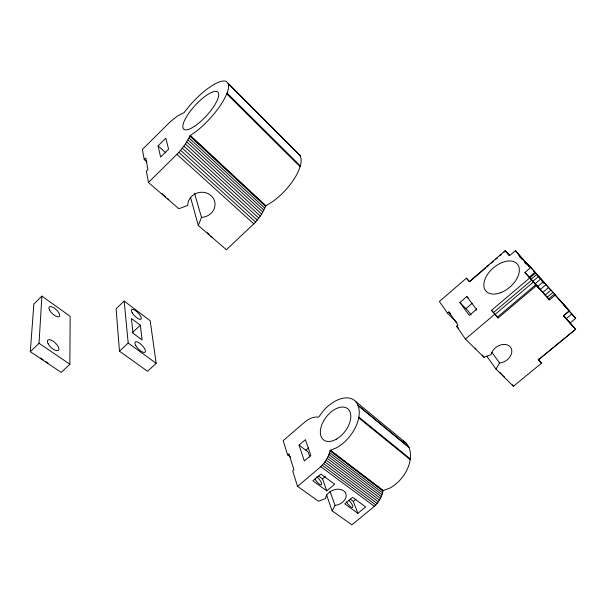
<?xml version="1.0" encoding="UTF-8"?>
<svg xmlns="http://www.w3.org/2000/svg" width="606" height="606" viewBox="0 0 606 606"><rect width="100%" height="100%" fill="white"/><g stroke="black" fill="none" stroke-linecap="round" stroke-linejoin="round"><path stroke-width="0.91" d="M69.857 364.206L70.16 316.309L41.89 296.122L33.868 303.977L30.3 351.707L61.229 372.387L69.857 364.206L39.034 343.284L41.89 296.122M383.045 490.602C382.015 496.625 378.773 502.154 374.379 506.351L351.897 524.834L332.133 510.85L335.05 505.412A10.703 7.704 -21.1 0 0 346.147 496.14A10.703 7.704 -21.1 0 0 336.55 489.284A10.703 7.704 -21.1 0 0 325.475 498.571L318.551 501.245L297.531 486.376L319.248 468.037C324.581 463.461 328.657 457.25 330.187 450.356L383.045 490.602L389.029 488.481A29.035 19.263 -53.2 0 0 408.55 466.188C411.186 458.689 411.838 449.251 406.043 443.024L355.427 401.263A30.474 18.301 -52.5 0 0 323.354 410.823L318.612 417.163C312.893 416.224 307.5 419.602 303.401 423.246L283.169 440.683L287.63 454.879L290.668 457.091M330.187 450.356L336.224 447.94A30.474 18.301 -52.5 0 0 356.737 424.518C359.54 417.163 361.093 407.687 355.427 401.263M190.587 197.511L198.321 225.508L226.417 249.748L255.641 222.069L261.709 214.13L265.701 205.904L272.639 201.624A36.587 14.726 -46.9 0 0 297.41 173.331C299.826 167.9 302.682 161.544 300.205 155.628L226.129 81.363A38.913 11.878 -47.4 0 0 190.155 105.043L183.974 112.693L177.513 115.988L170.438 121.609L142.395 149.432L144.251 159.575L146.978 161.969M476.157 310.317L476.467 308.575M198.321 225.508L201.48 217.38A13.703 12.521 -12.2 0 0 215.047 204.252A13.703 12.521 -12.2 0 0 201.275 192.254A13.703 12.521 -12.2 0 0 187.746 205.411L178.846 208.714L148.447 182.489L178.853 152.371L185.444 144.023L190.148 135.683L197.086 130.707A38.913 11.878 -47.4 0 0 223.478 100.551C226.046 95.324 229.78 89.514 228.197 83.431M538.211 359.055L541.514 363.221L513.418 386.272L495.996 369.122L499.579 362.994A11.211 8.355 -33.4 0 0 511.684 352.859A11.211 8.355 -33.4 0 0 503.222 344.443A11.211 8.355 -33.4 0 0 491.14 354.601L484.005 357.328L465.431 339.049L456.568 326.27L457.984 325.066L448.841 311.961L447.47 313.143L456.916 322.513M144.251 159.575L145.781 158.06L147.947 169.574L146.364 171.127L148.447 182.489M158.075 145.864L165.809 138.191L168.589 149.182L160.62 157.052L158.075 145.864L165.688 152.704M30.3 351.707L39.034 343.284M124.162 301.076L116.094 308.757L119.473 351.207L147.569 371.281L156.174 363.335L150.205 320.756L124.162 301.076L128.192 343.034L156.174 363.335M132.131 332.883L140.342 325.164L131.419 318.506L132.987 333.224L142.137 339.958L140.342 325.164M119.473 351.207L128.192 343.034M485.459 268.163L469.718 281.714L466.408 278.169L439.395 301.493L447.47 313.143M529.523 266.61L515.365 250.71L509.691 255.588L505.222 250.649L469.173 281.714L466.408 278.169M486.86 266.943L489.027 265.087M491.148 263.246L493.307 261.398M495.435 259.55L497.579 257.709M499.723 255.861L501.154 254.634M504.01 252.172L505.434 250.937L509.154 255.035L505.699 251.187M466.794 296.554L476.422 309.355L469.309 315.423L459.871 302.5L466.794 296.554L468.597 298.41M287.63 454.879L288.895 453.796L293.948 469.756L292.653 470.854L297.531 486.376M299.023 445.122L305.386 439.668L310.855 455.371L304.333 460.924L299.023 445.122L308.068 451.856L309.893 457.136M465.916 308.643L472.119 303.333M305.825 450.182L308.636 447.781M539.726 288.994L549.536 299.902L524.932 272.435L530.841 267.413L569.42 310.764L563.542 315.635L575.662 329.24L538.348 359.919L541.514 363.221M538.598 287.736L529.182 277.2L535.06 272.208M536.658 285.449L498.087 317.998L491.474 310.355L535.636 272.92M531.015 279.29L536.855 274.336M491.474 310.355L493.519 312.484L531.81 280.063M532.81 281.305L538.636 276.374M465.431 339.049L494.602 314.37M498.087 317.998L495.064 314.416L533.485 281.919M540.825 290.221L543.726 293.41L535.106 283.797L540.855 278.881M497.352 317.143L535.893 284.6M543.37 281.699L537.545 286.608L540.181 289.554L546.014 284.646M542.771 292.433L548.612 287.517M326.763 490.837L312.863 480.808L320.862 474.074L334.686 484.217L326.763 490.837L322.551 478.922L325.384 476.551M545.135 295.061L550.998 290.145M547.135 297.273L553.02 292.342M548.612 298.909L554.528 293.963M549.483 299.856L555.482 294.933M563.58 315.84L569.276 311.12L575.7 318.355L570.019 323.051L575.124 328.694M571.852 313.991L566.155 318.711L564.095 316.415M357.873 513.312L344.761 503.836L352.594 497.359L365.645 506.927L357.873 513.312L353.283 501.367L356.055 499.071M538.31 359.797L575.662 329.24M530.841 267.413L527.75 264.08L525.364 263.443L523.205 259.368L519.592 256.573L518.289 253.861M40.45 357.957L43.465 359.972M45.723 361.487L47.98 362.994M318.748 476.142L322.551 478.922M350.23 499.139L353.283 501.367M320.779 466.673L374.379 506.351M322.24 465.181L375.781 504.934M323.627 463.582L377.099 503.412M324.914 461.893L378.318 501.798M326.104 460.128L379.432 500.101M327.179 458.303L380.416 498.344M328.119 456.439L381.272 496.541M328.929 454.561L381.992 494.716M330.096 450.826L382.977 491.065M329.588 452.682L382.56 492.883M330.346 450.288L383.204 490.542M358.722 417.882L410.217 459.704M561.77 302.462L569.276 311.12M358.881 417.079L410.33 458.909M357.972 405.187L408.815 447.046M358.207 405.755L409.08 447.629M529.182 277.2L530.061 278.139L529.288 277.245M177.005 154.363L253.891 223.925M178.853 152.371L255.641 222.069M180.641 150.318L257.315 220.145M182.345 148.228L258.898 218.16M183.951 146.122L260.368 216.153M185.444 144.023L261.709 214.13M535.053 283.752L537.53 286.532M186.807 141.956L262.913 212.123M188.019 139.941L263.958 210.146M190.148 135.683L265.701 205.904M189.966 136.138L265.564 206.366M189.072 137.994L264.845 208.222M190.337 135.555L265.882 205.798M456.568 326.27L458.469 328.149M227.099 93.135L300.356 165.908M226.795 93.892L300.121 166.688M448.841 311.961L450.712 313.825M228.348 83.81L300.425 156.053M459.871 302.5L467.908 310.673L471.097 315.006M528.114 265.405L529.008 266.36M562.671 303.401L569.42 310.764M575.7 318.355L568.125 309.924M527.5 264.739L524.629 261.587M575.579 329.156L573.329 326.679M541.984 281.01L544.332 283.608M524.932 272.435L529.826 277.836M563.557 315.696L569.973 322.892L567.011 319.62M574.564 328.073L565.943 318.423M563.845 316.082L564.86 317.218M505.222 250.649L509.616 255.527M505.434 250.945L509.169 255.134M527.75 264.08L551.354 290.88M554.46 294.402L562.535 303.576M563.777 304.985L566.262 307.81M533.894 271.564L540.757 279.358M541.999 280.775L544.499 283.608M515.365 250.71L530.288 267.64M524.607 261.595L525.826 262.989M519.592 256.573L522.099 259.406M493.519 312.484L495.064 314.416M491.867 352.328L499.579 362.994M512.365 384.81L513.418 386.272M486.739 356.078L495.996 369.122M482.399 355.04L484.005 357.328M330.028 491.352L335.05 505.412M326.558 494.966L332.133 510.85M194.549 193.337L201.48 217.38M212.547 237.469A9.37 2.076 46.3 0 1 210.888 236.143M209.138 234.53A9.37 2.076 46.3 0 1 207.426 232.749M168.877 199.48A9.825 2.204 45.4 0 1 167.264 198.397M165.461 196.95A9.825 2.204 45.4 0 1 161.802 193.367M475.884 348.958A6.386 0.576 48.9 0 1 475.059 348.185M504.548 376.894A6.151 0.53 49.1 0 1 504.268 376.78M503.73 376.356A6.151 0.53 49.1 0 1 502.972 375.644M502.048 374.697A6.151 0.53 49.1 0 1 499.958 372.372M316.756 476.884A5.446 1.697 51.1 0 1 321.316 482.656A5.446 1.697 51.1 0 1 319.786 484.406A5.446 1.697 51.1 0 1 314.961 478.945M403.361 441.009A29.035 19.263 -53.2 0 1 406.043 443.024M348.844 500.344A5.333 1.591 51.7 0 1 352.669 505.874A5.333 1.591 51.7 0 1 350.927 506.964A5.333 1.591 51.7 0 1 346.496 501.821M194.428 126.321A25.164 7.681 -47.4 0 0 218.471 93.142A25.164 7.681 -47.4 0 0 189.383 112.398A25.164 7.681 -47.4 0 0 194.428 126.321M500.647 292.683A20.725 12.673 -40.6 0 0 517.418 264.14A20.725 12.673 -40.6 0 0 486.701 275.73A20.725 12.673 -40.6 0 0 500.647 292.683M132.252 312.84A6.719 2.288 45.4 0 0 140.865 319.279A6.719 2.288 45.4 0 0 135.911 310.939A6.719 2.288 45.4 0 0 132.252 312.84M49.578 310.136A6.969 2.757 43.1 0 0 58.971 316.756A6.969 2.757 43.1 0 0 54.396 308.219A6.969 2.757 43.1 0 0 49.578 310.136M48.109 343.738A7.363 3.128 43.4 0 0 58.093 350.518A7.363 3.128 43.4 0 0 53.237 341.231A7.363 3.128 43.4 0 0 48.109 343.738M135.858 345.715A7.098 2.583 45.9 0 0 144.963 352.313A7.098 2.583 45.9 0 0 139.683 343.254A7.098 2.583 45.9 0 0 135.858 345.715M336.375 439.138A19.71 11.832 -52.5 0 0 348.367 409.323A19.71 11.832 -52.5 0 0 322.013 424.314A19.71 11.832 -52.5 0 0 336.375 439.138"/></g></svg>
